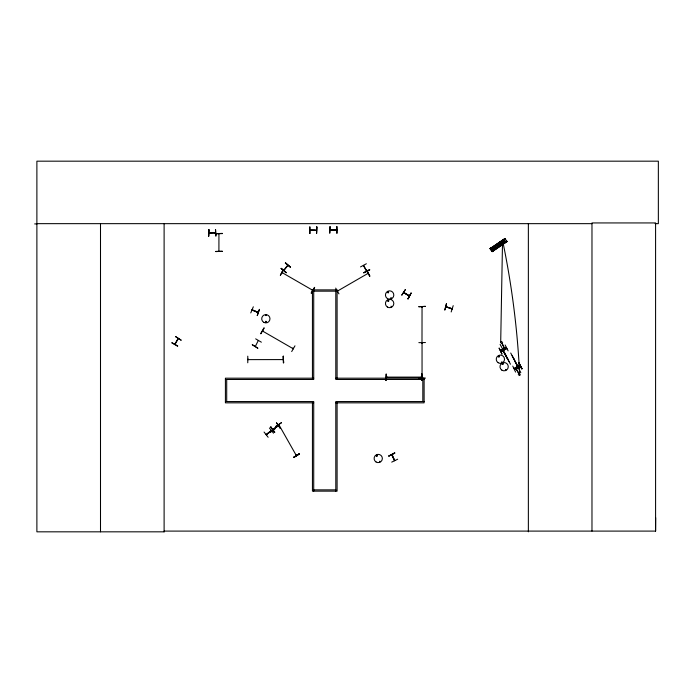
<?xml version="1.0" encoding="UTF-8"?>
<svg xmlns="http://www.w3.org/2000/svg" width="693" height="693" viewBox="0 0 693 693"><rect width="100%" height="100%" fill="white"/><g stroke="black" fill="none" stroke-linecap="round" stroke-linejoin="round"><path stroke-width="1.04" d="M655.11 223.657L658.35 223.657L658.35 161.174L36.885 161.174L36.885 531.826L164.206 531.826L164.12 531.098L655.587 531.098L655.682 517.697M293.312 348.518L292.741 348.215L293.356 348.492M312.812 290.038L312.058 289.908M500.701 342.099L502.546 240.402L504.4 243.148M409.338 296.024L403.638 292.645L409.216 295.954M404.391 292.818L403.698 292.767M408.801 295.66L409.494 295.72M278.153 425.831L272.895 429.4M278.214 425.762L273.025 429.66M422.046 307.493L422.037 306.756M422.314 307.475L422.306 306.774M421.994 343.33L422.306 342.654M422.306 377.954L422.037 377.356L422.306 378.075M266.164 315.41C265.038 314.111 266.138 316.744 266.008 315.046M265.393 321.864C266.536 320.469 266.121 323.25 265.462 321.959M266.484 321.864C264.821 323.796 265.497 319.949 266.424 321.708M368.13 273.328L337.456 291.077M388.626 300.875C387.898 299.229 387.595 301.966 388.53 300.953M388.764 300.918C387.915 298.406 387.101 302.85 388.834 300.771M390.878 297.964L391.528 298.267L390.947 297.895M376.169 455.708C377.91 453.846 377.079 457.657 376.221 455.864M377.252 455.751C376.013 457.059 376.654 454.383 377.191 455.647M498.579 356.367C499.35 358.116 499.428 354.885 498.57 356.574M501.663 362.344C502.442 361.001 502.13 363.617 501.706 362.101M502.087 363.747C503.265 366.311 503.421 361.642 502.113 364.068M502.269 363.808C502.997 365.454 503.3 362.716 502.364 363.73M422.011 306.895L422.02 307.406M422.297 343.278L422.037 342.637M503.872 349.142L504.036 349.731M516.874 367.429L517.446 367.021L517.68 367.68M444.811 309.944L446.5 303.534L444.854 309.962M446.535 307.216L445.971 306.652L452.105 309.009M451.394 308.783L452.2 308.688L445.954 306.713M451.169 311.954L453.205 305.656M445.928 306.921L452.131 308.905M174.827 344.083L178.101 338.479M178.292 338.747L175.026 344.334M296.292 455.492L278.863 424.679M279.166 425.225L278.855 424.74M250.762 312.915L253.317 306.808M252.711 310.343L252.105 309.762M257.415 312.266L258.238 312.274M257.25 315.575L259.451 309.321L257.276 315.584M387.656 291.935C388.019 294.464 389.509 290.852 387.794 291.84M391.528 306.73L391.051 306.211L391.441 306.774M498.414 356.141C498.787 358.671 500.277 355.059 498.553 356.046M506.003 369.906C505.604 368.364 505.24 371.006 506.046 369.664M266.069 434.528L271.344 430.526M247.799 359.364L248.536 359.355L247.799 359.589M309.892 230.119L316.51 230.119M330.085 229.799L330.821 230.033M336.044 230.093L336.711 229.799M280.362 275.303L283.359 269.386L280.405 275.32M252.33 344.681L257.909 348.276L252.287 344.759M260.655 333.645L263.955 327.91M260.897 333.783L264.172 328.032M262.664 331.15L263.063 331.375M258.298 340.532L255.353 346.379M261.365 342.195L255.656 338.842M314.466 287.344L311.114 293.052M311.408 293.217L314.683 287.465M292.879 348.258L293.269 348.778L262.621 331.089M291.684 351.559L294.975 345.816M177.754 345.928L171.977 342.697M181.064 340.194L175.52 336.564L181.116 340.116M405.275 289.631L401.723 295.235L405.353 289.683M407.856 298.778L411.131 293.018L408.099 298.908M408.064 298.9L411.088 292.992M278.603 424.826L279.184 425.156M296.552 455.388L295.989 455.024M366.744 271.11L363.66 265.402M337.309 290.861L337.976 290.817M394.785 460.576L391.995 454.591M287.768 265.124L283.68 270.331M288.002 265.306L283.948 270.461M208.896 233.065L215.48 232.718L214.761 233.091M214.769 232.987L215.41 232.727M283.125 359.658L282.666 359.658M491.415 250.156L491.787 249.359L492.108 249.783M421.101 377.122L421.63 377.079M421.682 377.373L421.041 377.347M309.962 230.119L316.51 230.345M336.711 230.102L330.223 229.764M336.668 230.076L330.085 230.033M271.413 430.847L266.207 434.71M368.122 273.389L367.559 273.666M269.412 427.979L273.492 433.203M270.876 426.966L274.584 432.467L270.859 426.975M274.099 428.794L277.122 426.49M266.337 434.702L271.535 430.769M268.139 437.257L264.068 432.034M280.154 428.239L276.446 422.747L280.223 428.187M388.401 292.68L388.21 291.831L388.08 292.654M379.998 461.85L379.851 461.166L379.816 461.85M490.064 248.562L504.911 238.487L507.068 241.649M490.185 248.735L505.041 238.678L490.22 248.787M490.341 248.96L505.206 238.92M490.427 249.09L505.275 239.024M490.462 249.151L505.318 239.094M490.566 249.289L505.44 239.267M491.536 248.848L504.643 239.977M491.58 248.908L504.695 240.047M490.861 249.705L491.424 250.537M505.552 241.294L493.312 249.558L505.587 241.346M491.692 250.927L506.583 240.93M491.813 251.109L505.786 241.64M491.848 251.161L506.713 241.121M491.926 251.282L506.826 241.285M492.073 251.49L506.904 241.407M492.091 251.516L506.938 241.459M507.025 241.58L492.221 251.706L490.055 248.544M451.645 308.472L452.07 308.887M262.673 330.856L263.253 331.185M335.689 288.106L338.955 293.867M367.437 273.466L367.879 273.172M293.641 457.198L299.359 453.854M293.763 457.406L299.48 454.062M360.533 266.9L366.363 263.764M369.724 269.898L363.738 272.756L369.707 269.872M363.782 272.834L369.568 269.612M500.485 342.212L501.949 341.432M501.186 343.511L502.642 342.732M499.177 348.155L502.001 354.158L499.099 348.198M500.389 350.424L506.228 347.306M506.358 347.548L500.537 350.71L506.401 347.635M502.486 349.913L507.865 359.346L502.546 349.878M500.952 351.481L506.748 348.284M501.065 351.697L506.921 348.605M508.134 350.875L505.102 344.993M505.336 354.565L510.464 364.223M510.715 353.014L518.217 367.212M512.075 355.63L514.544 360.126M513.184 357.588L518.165 367.238M509.043 361.651L506.748 357.051M518.71 362.993L521.777 368.858M514.033 368.338L519.915 365.298M514.197 368.667L520.071 365.601M520.408 366.25L514.544 369.317L520.434 366.294M514.7 369.62L520.582 366.58M516.276 369.066L519.161 373.778M518.26 374.255L519.733 373.484M518.944 375.554L520.408 374.792M388.816 455.968L394.828 453.179M397.678 459.208L391.727 462.127M337.846 290.514L337.578 291.051M282.155 272.375L282.675 272.67M312.231 289.743L312.742 290.012M403.889 292.489L409.39 295.66M247.938 359.32L248.466 359.355M386.347 377.07L387.049 377.113L386.451 377.416M503.542 349.896L504.028 349.575M215.48 229.556L215.887 236.174L215.575 229.556M209.017 233.056L215.506 233.004M418.841 306.687L425.467 306.367L418.841 306.782M418.841 342.654L425.467 342.533M247.782 356.167L247.773 362.786M283.194 359.589L247.817 359.624L248.466 359.589M282.597 359.364L283.264 359.355M283.654 362.786L283.238 356.159L283.619 362.786M418.849 378.118L425.467 378.118M385.966 380.544L386.2 373.925L385.992 380.544M422.158 380.544L421.768 373.917L422.132 380.544M215.766 233.593L222.384 233.61M215.766 251.394L222.384 251.394M34.65 223.917L36.885 223.908M36.885 223.657L591.978 223.657M336.711 226.602L336.798 233.229M309.892 226.923L309.892 233.541M330.154 229.799L336.573 229.764M311.356 230.319L315.159 230.319M313.721 291.164L335.802 291.164M421.699 377.113L386.382 377.113L386.911 377.079M313.721 378.187L225.416 378.187L225.416 402.841L313.721 402.841M335.802 378.187L424.107 378.187L424.107 402.841L335.802 402.841M225.416 379.478L313.721 379.478L313.721 289.882M424.107 379.478L335.802 379.478L335.802 289.882M225.416 401.55L313.721 401.55L313.721 491.146M424.107 401.55L335.802 401.55L335.802 491.146M313.721 489.864L335.802 489.864M252.243 309.788L258.168 312.248M366.51 271.154L363.401 265.549M394.551 460.611L391.779 454.747L394.516 460.706M517.134 367.888L516.813 367.307M446.379 307.12L445.816 306.912M258.151 312.491L252.027 310.014M258.125 312.56L252.131 310.057M218.936 233.957L218.91 251.342M282.562 272.869L282.042 272.574L312.638 290.237M292.689 348.449L293.208 348.752M171.855 342.914L177.59 346.223M285.282 263.115L290.523 267.16M281.133 268.399L286.322 272.522M421.994 342.177L422.046 306.826L422.046 307.423M296.283 454.851L296.509 455.249M270.798 427.018L274.835 432.276M503.551 239.726L505.405 242.463M501.039 241.424L502.893 244.17M499.696 242.325L501.55 245.071M498.189 243.347L500.043 246.093M491.727 247.73L493.581 250.476M490.99 247.557L493.459 251.221M490.878 247.635L493.347 251.29M366.476 270.322L369.785 276.065M502.079 343.035L504.348 348.085L501.749 343.217M504.591 347.947L505.362 349.393M504.435 348.033L505.206 349.48M503.811 349.021L504.157 349.67M503.568 349.151L503.915 349.8M503.404 349.237L503.75 349.887M503.161 349.367L503.508 350.017M500.112 344.378L506.228 355.821M519.005 362.837L522.072 368.702M514.795 361.131L520.807 372.626M517.463 366.961L517.801 367.619M517.221 367.091L517.558 367.74M517.056 367.177L517.394 367.827M515.765 367.481L516.519 368.936M515.601 367.567L518.832 373.951M512.759 366.103L515.609 372.089M421.846 373.917L421.89 380.544M283.333 356.159L283.324 362.786M208.81 229.6L208.81 236.226M655.587 531.098L655.587 222.938L591.978 222.938L591.978 531.098M528.361 223.657L528.361 531.826M422.825 379.478L422.825 401.55M422.046 342.706L422.046 378.023M337.093 378.187L337.093 289.882L312.439 289.882L312.439 378.187M337.093 402.841L337.093 491.146L312.439 491.146L312.439 402.841M337.049 226.602L337.049 233.229M316.606 226.923L316.606 233.541M309.797 226.923L309.84 233.541M226.706 379.478L226.706 401.55M164.111 223.657L164.111 531.826M100.502 223.657L100.502 531.826M502.546 240.402A854.677 847.037 43.8 0 1 519.681 375.173M499.142 244.075C500.242 246.812 501.186 241.935 499.142 244.075M281.167 268.364L286.148 272.739L281.167 268.364M285.481 262.855L290.462 267.238L285.481 262.855M275.121 428.603L269.949 432.562L275.121 428.603M366.718 270.183L369.75 276.083L366.718 270.183M281.393 422.747L275.866 426.412L281.393 422.747M299.307 453.768L293.78 457.441L299.307 453.768M394.689 452.893L388.86 456.055L394.689 452.893M208.862 229.6L208.567 236.226L208.862 229.6M222.384 233.446L215.766 233.636L222.384 233.437M222.384 251.36L215.766 251.55L222.384 251.351M330.085 226.602L329.747 233.229L329.989 226.602M316.883 226.923L316.528 233.541L316.883 226.923M521.855 368.815L518.788 362.95L521.786 368.849M387.387 298.562A4.193 4.193 0 0 0 393.815 295.201A4.193 4.193 0 0 0 387.69 291.311A4.193 4.193 0 0 0 387.387 298.562M387.387 307.025A4.193 4.193 0 0 0 393.815 303.664A4.193 4.193 0 0 0 387.69 299.774A4.193 4.193 0 0 0 387.387 307.025M376.03 461.962A4.123 4.123 0 0 0 382.363 458.653A4.123 4.123 0 0 0 376.334 454.825A4.123 4.123 0 0 0 376.03 461.962M263.773 322.349A4.141 4.141 0 0 0 269.984 318.763A4.141 4.141 0 0 0 263.773 315.176A4.141 4.141 0 0 0 263.773 322.349M501.914 370.183A4.141 4.141 0 0 0 508.264 366.857A4.141 4.141 0 0 0 502.217 363.019A4.141 4.141 0 0 0 501.914 370.183M498.172 362.725A4.141 4.141 0 0 0 504.53 359.398A4.141 4.141 0 0 0 498.475 355.561A4.141 4.141 0 0 0 498.172 362.725"/></g></svg>
